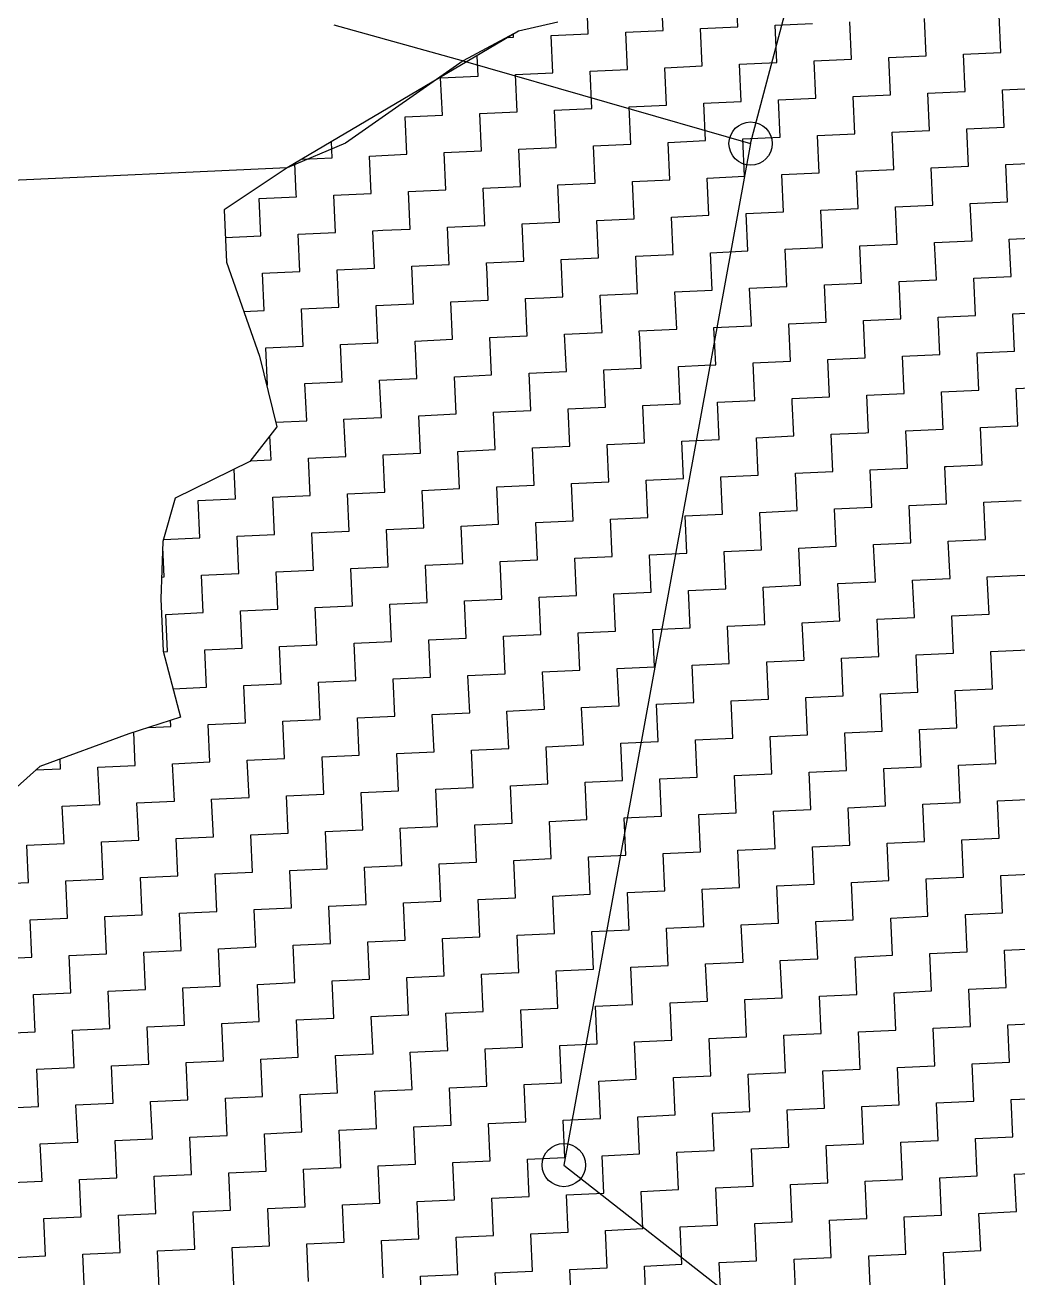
# Model space of a CAD drawing. Header units: metres. Extents: x 280741 to 282709, y 2085398 to 2088597.
# Drawn here: x 281858 to 282024.8, y 2085866.5 to 2086077.1 of the extents above; entities that cross this region are included whole.
import ezdxf

# ---------------------------------------------------------------- set-up
doc = ezdxf.new("R2010")
doc.units = ezdxf.units.M
for name, color, linetype in [('POLY_HATCH', 12, 'Continuous'), ('POLY_PARCEL', 6, 'Continuous'), ('POLY_WATER', 4, 'Continuous')]:
    doc.layers.add(name, color=color, linetype=linetype)

msp = doc.modelspace()

# ---------------------------------------------------------------- linework, layer by layer
for centre in [(281979.91, 2086057.19), (281948.52, 2085885.51)]:
    msp.add_circle(centre, 3.64)
at = {"layer": 'POLY_HATCH', "linetype": 'Continuous'}
for p, q in [((281965.19, 2086076.23), (281964.9, 2086082.51)), ((281977.74, 2086076.8), (281977.45, 2086083.08)), ((281952.63, 2086075.66), (281952.36, 2086081.63)), ((282009.41, 2086071.96), (282009.12, 2086078.24)), ((282021.96, 2086072.53), (282021.67, 2086078.81)), ((281940.08, 2086075.08), (281940.06, 2086075.57)), ((281946.36, 2086075.37), (281952.63, 2086075.66)), ((281958.91, 2086075.94), (281965.19, 2086076.23)), ((281959.2, 2086069.67), (281958.91, 2086075.94)), ((281971.46, 2086076.52), (281977.74, 2086076.8)), ((281971.75, 2086070.24), (281971.46, 2086076.52)), ((281984.01, 2086077.09), (281990.29, 2086077.38)), ((281984.3, 2086070.81), (281984.01, 2086077.09)), ((281996.85, 2086071.39), (281996.57, 2086077.66)), ((281939.17, 2086075.04), (281940.08, 2086075.08)), ((281946.64, 2086069.1), (281946.36, 2086075.37)), ((281934.09, 2086068.52), (281933.93, 2086071.95)), ((281990.58, 2086071.1), (281996.85, 2086071.39)), ((282003.13, 2086071.67), (282009.41, 2086071.96)), ((282003.42, 2086065.4), (282003.13, 2086071.67)), ((282015.68, 2086072.25), (282021.96, 2086072.53)), ((282015.97, 2086065.97), (282015.68, 2086072.25)), ((281952.92, 2086069.38), (281959.2, 2086069.67)), ((281953.21, 2086063.11), (281952.92, 2086069.38)), ((281965.47, 2086069.95), (281971.75, 2086070.24)), ((281965.76, 2086063.68), (281965.47, 2086069.95)), ((281978.02, 2086070.53), (281984.3, 2086070.81)), ((281978.31, 2086064.25), (281978.02, 2086070.53)), ((281990.86, 2086064.83), (281990.58, 2086071.1)), ((281927.81, 2086068.24), (281934.09, 2086068.52)), ((281928.1, 2086061.96), (281927.81, 2086068.24)), ((281940.37, 2086068.81), (281946.64, 2086069.1)), ((281940.65, 2086062.53), (281940.37, 2086068.81)), ((281997.14, 2086065.11), (282003.42, 2086065.4)), ((281997.43, 2086058.84), (281997.14, 2086065.11)), ((282009.69, 2086065.68), (282015.97, 2086065.97)), ((282009.98, 2086059.41), (282009.69, 2086065.68)), ((282022.25, 2086066.26), (282028.52, 2086066.54)), ((282022.53, 2086059.98), (282022.25, 2086066.26)), ((281946.93, 2086062.82), (281953.21, 2086063.11)), ((281959.48, 2086063.39), (281965.76, 2086063.68)), ((281959.77, 2086057.12), (281959.48, 2086063.39)), ((281972.03, 2086063.97), (281978.31, 2086064.25)), ((281972.32, 2086057.69), (281972.03, 2086063.97)), ((281984.59, 2086064.54), (281990.86, 2086064.83)), ((281984.87, 2086058.26), (281984.59, 2086064.54)), ((281921.82, 2086061.67), (281928.1, 2086061.96)), ((281922.11, 2086055.4), (281921.82, 2086061.67)), ((281934.38, 2086062.25), (281940.65, 2086062.53)), ((281934.66, 2086055.97), (281934.38, 2086062.25)), ((281947.22, 2086056.54), (281946.93, 2086062.82)), ((281991.15, 2086058.55), (281997.43, 2086058.84)), ((282003.7, 2086059.12), (282009.98, 2086059.41)), ((282003.99, 2086052.85), (282003.7, 2086059.12)), ((282016.26, 2086059.7), (282022.53, 2086059.98)), ((282016.54, 2086053.42), (282016.26, 2086059.7)), ((281909.56, 2086054.82), (281909.44, 2086057.48)), ((281953.49, 2086056.83), (281959.77, 2086057.12)), ((281953.78, 2086050.55), (281953.49, 2086056.83)), ((281966.04, 2086057.4), (281972.32, 2086057.69)), ((281966.33, 2086051.13), (281966.04, 2086057.4)), ((281978.6, 2086057.98), (281984.87, 2086058.26)), ((281978.88, 2086051.7), (281978.6, 2086057.98)), ((281991.44, 2086052.27), (281991.15, 2086058.55)), ((281904.56, 2086054.59), (281909.56, 2086054.82)), ((281915.83, 2086055.11), (281922.11, 2086055.4)), ((281916.12, 2086048.83), (281915.83, 2086055.11)), ((281928.39, 2086055.68), (281934.66, 2086055.97)), ((281928.67, 2086049.41), (281928.39, 2086055.68)), ((281940.94, 2086056.26), (281947.22, 2086056.54)), ((281941.23, 2086049.98), (281940.94, 2086056.26)), ((281903.55, 2086048.72), (281903.31, 2086053.86)), ((281997.71, 2086052.56), (282003.99, 2086052.85)), ((281998, 2086046.28), (281997.71, 2086052.56)), ((282010.27, 2086053.13), (282016.54, 2086053.42)), ((282010.55, 2086046.86), (282010.27, 2086053.13)), ((282022.82, 2086053.71), (282029.09, 2086053.99)), ((282023.11, 2086047.43), (282022.82, 2086053.71)), ((281947.5, 2086050.27), (281953.78, 2086050.55)), ((281960.06, 2086050.84), (281966.33, 2086051.13)), ((281960.34, 2086044.56), (281960.06, 2086050.84)), ((281972.61, 2086051.41), (281978.88, 2086051.7)), ((281972.89, 2086045.14), (281972.61, 2086051.41)), ((281985.16, 2086051.99), (281991.44, 2086052.27)), ((281985.45, 2086045.71), (281985.16, 2086051.99)), ((281897.29, 2086047.97), (281903.57, 2086048.26)), ((281903.57, 2086048.26), (281903.55, 2086048.72)), ((281909.84, 2086048.55), (281916.12, 2086048.83)), ((281909.96, 2086046.03), (281909.84, 2086048.55)), ((281922.4, 2086049.12), (281928.67, 2086049.41)), ((281922.68, 2086042.84), (281922.4, 2086049.12)), ((281934.95, 2086049.69), (281941.23, 2086049.98)), ((281935.24, 2086043.42), (281934.95, 2086049.69)), ((281947.79, 2086043.99), (281947.5, 2086050.27)), ((281897.58, 2086041.7), (281897.29, 2086047.97)), ((281991.72, 2086046), (281998, 2086046.28)), ((282004.28, 2086046.57), (282010.55, 2086046.86)), ((282004.56, 2086040.29), (282004.28, 2086046.57)), ((282016.83, 2086047.14), (282023.11, 2086047.43)), ((282017.12, 2086040.87), (282016.83, 2086047.14)), ((281910.13, 2086042.27), (281909.96, 2086046.03)), ((281941.51, 2086043.7), (281947.79, 2086043.99)), ((281954.07, 2086044.28), (281960.34, 2086044.56)), ((281954.35, 2086038), (281954.07, 2086044.28)), ((281966.62, 2086044.85), (281972.89, 2086045.14)), ((281966.9, 2086038.57), (281966.62, 2086044.85)), ((281979.17, 2086045.42), (281985.45, 2086045.71)), ((281979.46, 2086039.15), (281979.17, 2086045.42)), ((281992.01, 2086039.72), (281991.72, 2086046)), ((281903.85, 2086041.98), (281910.13, 2086042.27)), ((281904.14, 2086035.71), (281903.85, 2086041.98)), ((281916.41, 2086042.56), (281918.07, 2086042.63)), ((281916.69, 2086036.28), (281916.41, 2086042.56)), ((281918.07, 2086042.63), (281922.68, 2086042.84)), ((281928.96, 2086043.13), (281935.24, 2086043.42)), ((281929.2, 2086037.97), (281928.96, 2086043.13)), ((281941.8, 2086037.43), (281941.51, 2086043.7)), ((281891.62, 2086041.43), (281897.58, 2086041.7)), ((281998.29, 2086040.01), (282004.56, 2086040.29)), ((281998.57, 2086033.73), (281998.29, 2086040.01)), ((282010.84, 2086040.58), (282017.12, 2086040.87)), ((282011.13, 2086034.3), (282010.84, 2086040.58)), ((282023.39, 2086041.15), (282029.67, 2086041.44)), ((282023.68, 2086034.88), (282023.39, 2086041.15)), ((281929.25, 2086036.85), (281929.2, 2086037.97)), ((281948.08, 2086037.71), (281954.35, 2086038)), ((281948.36, 2086031.44), (281948.08, 2086037.71)), ((281960.63, 2086038.29), (281966.9, 2086038.57)), ((281960.91, 2086032.01), (281960.63, 2086038.29)), ((281973.18, 2086038.86), (281979.46, 2086039.15)), ((281973.47, 2086032.58), (281973.18, 2086038.86)), ((281985.73, 2086039.43), (281992.01, 2086039.72)), ((281986.02, 2086033.16), (281985.73, 2086039.43)), ((281897.87, 2086035.42), (281904.14, 2086035.71)), ((281910.42, 2086035.99), (281916.69, 2086036.28)), ((281910.7, 2086029.72), (281910.42, 2086035.99)), ((281922.97, 2086036.57), (281929.25, 2086036.85)), ((281923.26, 2086030.29), (281922.97, 2086036.57)), ((281935.52, 2086037.14), (281941.8, 2086037.43)), ((281935.61, 2086035.28), (281935.52, 2086037.14)), ((281898.15, 2086029.14), (281897.87, 2086035.42)), ((281935.81, 2086030.86), (281935.61, 2086035.28)), ((281992.3, 2086033.44), (281998.57, 2086033.73)), ((282004.85, 2086034.02), (282011.13, 2086034.3)), ((282005.14, 2086027.74), (282004.85, 2086034.02)), ((282017.4, 2086034.59), (282023.68, 2086034.88)), ((282017.69, 2086028.31), (282017.4, 2086034.59)), ((281945.14, 2086031.29), (281948.36, 2086031.44)), ((281954.64, 2086031.72), (281960.91, 2086032.01)), ((281954.84, 2086027.22), (281954.64, 2086031.72)), ((281967.19, 2086032.3), (281973.47, 2086032.58)), ((281967.48, 2086026.02), (281967.19, 2086032.3)), ((281979.74, 2086032.87), (281986.02, 2086033.16)), ((281980.03, 2086026.59), (281979.74, 2086032.87)), ((281992.58, 2086027.17), (281992.3, 2086033.44)), ((281904.43, 2086029.43), (281910.7, 2086029.72)), ((281904.71, 2086023.15), (281904.43, 2086029.43)), ((281916.98, 2086030), (281923.26, 2086030.29)), ((281917.27, 2086023.73), (281916.98, 2086030)), ((281929.53, 2086030.58), (281935.81, 2086030.86)), ((281929.82, 2086024.3), (281929.53, 2086030.58)), ((281942.09, 2086031.15), (281945.14, 2086031.29)), ((281942.37, 2086024.87), (281942.09, 2086031.15)), ((281894.71, 2086028.99), (281898.15, 2086029.14)), ((281954.93, 2086025.45), (281954.84, 2086027.22)), ((281986.31, 2086026.88), (281992.58, 2086027.17)), ((281998.86, 2086027.45), (282005.14, 2086027.74)), ((281999.15, 2086021.18), (281998.86, 2086027.45)), ((282011.41, 2086028.03), (282017.69, 2086028.31)), ((282011.7, 2086021.75), (282011.41, 2086028.03)), ((282023.96, 2086028.6), (282030.24, 2086028.89)), ((282024.25, 2086022.32), (282023.96, 2086028.6)), ((281948.65, 2086025.16), (281954.93, 2086025.45)), ((281948.94, 2086018.88), (281948.65, 2086025.16)), ((281961.2, 2086025.73), (281967.48, 2086026.02)), ((281961.26, 2086024.54), (281961.2, 2086025.73)), ((281973.75, 2086026.31), (281980.03, 2086026.59)), ((281974.04, 2086020.03), (281973.75, 2086026.31)), ((281986.59, 2086020.6), (281986.31, 2086026.88)), ((281898.44, 2086022.87), (281904.71, 2086023.15)), ((281910.99, 2086023.44), (281917.27, 2086023.73)), ((281911.28, 2086017.16), (281910.99, 2086023.44)), ((281923.54, 2086024.01), (281929.82, 2086024.3)), ((281923.83, 2086017.74), (281923.54, 2086024.01)), ((281936.1, 2086024.59), (281942.37, 2086024.87)), ((281936.38, 2086018.31), (281936.1, 2086024.59)), ((281961.49, 2086019.46), (281961.26, 2086024.54)), ((281898.72, 2086016.59), (281898.44, 2086022.87)), ((281992.87, 2086020.89), (281999.15, 2086021.18)), ((281993.16, 2086014.61), (281992.87, 2086020.89)), ((282005.42, 2086021.46), (282011.7, 2086021.75)), ((282005.71, 2086015.19), (282005.42, 2086021.46)), ((282017.98, 2086022.04), (282024.25, 2086022.32)), ((282018.26, 2086015.76), (282017.98, 2086022.04)), ((281942.66, 2086018.6), (281948.94, 2086018.88)), ((281955.21, 2086019.17), (281961.49, 2086019.46)), ((281955.5, 2086012.89), (281955.21, 2086019.17)), ((281967.76, 2086019.74), (281972.21, 2086019.95)), ((281968.05, 2086013.47), (281967.76, 2086019.74)), ((281972.21, 2086019.95), (281974.04, 2086020.03)), ((281980.32, 2086020.32), (281986.59, 2086020.6)), ((281980.49, 2086016.48), (281980.32, 2086020.32)), ((281905, 2086016.88), (281911.28, 2086017.16)), ((281905.29, 2086010.6), (281905, 2086016.88)), ((281917.55, 2086017.45), (281923.83, 2086017.74)), ((281917.84, 2086011.18), (281917.55, 2086017.45)), ((281930.11, 2086018.02), (281936.38, 2086018.31)), ((281930.39, 2086011.75), (281930.11, 2086018.02)), ((281942.95, 2086012.32), (281942.66, 2086018.6)), ((281898.56, 2086016.58), (281898.72, 2086016.59)), ((281980.6, 2086014.04), (281980.49, 2086016.48)), ((281986.88, 2086014.33), (281993.16, 2086014.61)), ((281999.43, 2086014.9), (282005.71, 2086015.19)), ((281999.72, 2086008.62), (281999.43, 2086014.9)), ((282011.99, 2086015.47), (282018.26, 2086015.76)), ((282012.27, 2086009.2), (282011.99, 2086015.47)), ((282024.54, 2086016.05), (282030.81, 2086016.33)), ((282024.82, 2086009.77), (282024.54, 2086016.05)), ((281949.22, 2086012.61), (281955.5, 2086012.89)), ((281949.51, 2086006.33), (281949.22, 2086012.61)), ((281961.77, 2086013.18), (281968.05, 2086013.47)), ((281962.06, 2086006.91), (281961.77, 2086013.18)), ((281974.33, 2086013.75), (281980.6, 2086014.04)), ((281974.61, 2086007.48), (281974.33, 2086013.75)), ((281986.9, 2086013.79), (281986.88, 2086014.33)), ((281987.17, 2086008.05), (281986.9, 2086013.79)), ((281900.1, 2086010.37), (281905.29, 2086010.6)), ((281911.56, 2086010.89), (281917.84, 2086011.18)), ((281911.85, 2086004.61), (281911.56, 2086010.89)), ((281924.12, 2086011.46), (281930.39, 2086011.75)), ((281924.4, 2086005.19), (281924.12, 2086011.46)), ((281936.67, 2086012.04), (281942.95, 2086012.32)), ((281936.96, 2086005.76), (281936.67, 2086012.04)), ((281993.44, 2086008.34), (281999.28, 2086008.6)), ((281993.73, 2086002.06), (281993.44, 2086008.34)), ((281999.28, 2086008.6), (281999.72, 2086008.62)), ((282006, 2086008.91), (282012.27, 2086009.2)), ((282006.14, 2086005.73), (282006, 2086008.91)), ((282018.55, 2086009.48), (282024.82, 2086009.77)), ((282018.83, 2086003.21), (282018.55, 2086009.48)), ((281899.3, 2086004.04), (281899.11, 2086008.1)), ((281943.23, 2086006.05), (281949.51, 2086006.33)), ((281955.78, 2086006.62), (281962.06, 2086006.91)), ((281956.07, 2086000.34), (281955.78, 2086006.62)), ((281968.34, 2086007.19), (281974.61, 2086007.48)), ((281968.62, 2086000.92), (281968.34, 2086007.19)), ((281980.89, 2086007.76), (281987.17, 2086008.05)), ((281981.18, 2086001.49), (281980.89, 2086007.76)), ((281895.82, 2086003.88), (281899.3, 2086004.04)), ((281905.57, 2086004.33), (281911.85, 2086004.61)), ((281905.86, 2085998.05), (281905.57, 2086004.33)), ((281918.13, 2086004.9), (281924.4, 2086005.19)), ((281918.41, 2085998.62), (281918.13, 2086004.9)), ((281930.68, 2086005.47), (281936.96, 2086005.76)), ((281930.97, 2085999.2), (281930.68, 2086005.47)), ((281943.52, 2085999.77), (281943.23, 2086006.05)), ((282006.28, 2086002.63), (282006.14, 2086005.73)), ((281893.31, 2085997.48), (281893.08, 2086002.48)), ((281987.45, 2086001.78), (281993.73, 2086002.06)), ((282000.01, 2086002.35), (282006.28, 2086002.63)), ((282000.29, 2085996.07), (282000.01, 2086002.35)), ((282012.56, 2086002.92), (282012.82, 2086002.93)), ((282012.85, 2085996.65), (282012.56, 2086002.92)), ((282012.82, 2086002.93), (282018.83, 2086003.21)), ((281937.24, 2085999.48), (281943.52, 2085999.77)), ((281949.8, 2086000.06), (281956.07, 2086000.34)), ((281950.08, 2085993.78), (281949.8, 2086000.06)), ((281962.35, 2086000.63), (281968.62, 2086000.92)), ((281962.63, 2085994.35), (281962.35, 2086000.63)), ((281974.9, 2086001.2), (281981.18, 2086001.49)), ((281975.19, 2085994.93), (281974.9, 2086001.2)), ((281987.74, 2085995.5), (281987.45, 2086001.78)), ((281899.58, 2085997.76), (281905.86, 2085998.05)), ((281899.87, 2085991.49), (281899.58, 2085997.76)), ((281912.14, 2085998.34), (281918.41, 2085998.62)), ((281912.42, 2085992.06), (281912.14, 2085998.34)), ((281924.69, 2085998.91), (281930.97, 2085999.2)), ((281924.98, 2085992.63), (281924.69, 2085998.91)), ((281937.53, 2085993.21), (281937.24, 2085999.48)), ((281887.03, 2085997.19), (281893.31, 2085997.48)), ((281887.32, 2085990.91), (281887.03, 2085997.19)), ((281994.02, 2085995.79), (282000.29, 2085996.07)), ((281994.3, 2085989.51), (281994.02, 2085995.79)), ((282006.57, 2085996.36), (282012.85, 2085996.65)), ((282006.86, 2085990.08), (282006.57, 2085996.36)), ((282019.12, 2085996.93), (282025.4, 2085997.22)), ((282019.41, 2085990.66), (282019.12, 2085996.93)), ((281943.81, 2085993.49), (281950.08, 2085993.78)), ((281944.09, 2085987.22), (281943.81, 2085993.49)), ((281956.36, 2085994.07), (281962.63, 2085994.35)), ((281956.64, 2085987.79), (281956.36, 2085994.07)), ((281968.91, 2085994.64), (281975.19, 2085994.93)), ((281969.2, 2085988.36), (281968.91, 2085994.64)), ((281981.46, 2085995.21), (281987.74, 2085995.5)), ((281981.75, 2085988.94), (281981.46, 2085995.21)), ((281893.59, 2085991.2), (281899.87, 2085991.49)), ((281906.15, 2085991.77), (281912.42, 2085992.06)), ((281906.43, 2085985.5), (281906.15, 2085991.77)), ((281918.7, 2085992.35), (281924.98, 2085992.63)), ((281918.99, 2085986.07), (281918.7, 2085992.35)), ((281931.25, 2085992.92), (281937.53, 2085993.21)), ((281931.54, 2085986.64), (281931.25, 2085992.92)), ((281881.33, 2085984.35), (281881.1, 2085989.35)), ((281881.23, 2085990.64), (281887.32, 2085990.91)), ((281893.88, 2085984.92), (281893.59, 2085991.2)), ((281988.03, 2085989.22), (281994.3, 2085989.51)), ((282000.58, 2085989.8), (282006.86, 2085990.08)), ((282000.87, 2085983.52), (282000.58, 2085989.8)), ((282013.13, 2085990.37), (282019.41, 2085990.66)), ((282013.42, 2085984.09), (282013.13, 2085990.37)), ((281937.82, 2085986.93), (281944.09, 2085987.22)), ((281950.37, 2085987.5), (281956.64, 2085987.79)), ((281950.66, 2085981.23), (281950.37, 2085987.5)), ((281962.92, 2085988.08), (281969.2, 2085988.36)), ((281963.21, 2085981.8), (281962.92, 2085988.08)), ((281975.47, 2085988.65), (281981.75, 2085988.94)), ((281975.76, 2085982.37), (281975.47, 2085988.65)), ((281988.31, 2085982.95), (281988.03, 2085989.22)), ((281900.16, 2085985.21), (281906.43, 2085985.5)), ((281900.44, 2085978.93), (281900.16, 2085985.21)), ((281912.71, 2085985.78), (281918.99, 2085986.07)), ((281913, 2085979.51), (281912.71, 2085985.78)), ((281925.26, 2085986.36), (281931.54, 2085986.64)), ((281925.55, 2085980.08), (281925.26, 2085986.36)), ((281938.1, 2085980.65), (281937.82, 2085986.93)), ((281880.91, 2085984.33), (281881.33, 2085984.35)), ((281887.61, 2085984.64), (281893.88, 2085984.92)), ((281887.89, 2085978.36), (281887.61, 2085984.64)), ((281982.04, 2085982.66), (281988.31, 2085982.95)), ((281994.59, 2085983.23), (282000.87, 2085983.52)), ((281994.88, 2085976.96), (281994.59, 2085983.23)), ((282007.14, 2085983.81), (282013.42, 2085984.09)), ((282007.43, 2085977.53), (282007.14, 2085983.81)), ((282019.69, 2085984.38), (282025.97, 2085984.67)), ((282019.98, 2085978.1), (282019.69, 2085984.38)), ((281944.38, 2085980.94), (281950.66, 2085981.23)), ((281944.67, 2085974.66), (281944.38, 2085980.94)), ((281956.93, 2085981.51), (281963.21, 2085981.8)), ((281957.22, 2085975.24), (281956.93, 2085981.51)), ((281969.48, 2085982.09), (281975.76, 2085982.37)), ((281969.77, 2085975.81), (281969.48, 2085982.09)), ((281982.32, 2085976.38), (281982.04, 2085982.66)), ((281894.17, 2085978.65), (281900.44, 2085978.93)), ((281906.72, 2085979.22), (281913, 2085979.51)), ((281907.01, 2085972.94), (281906.72, 2085979.22)), ((281919.27, 2085979.79), (281925.55, 2085980.08)), ((281919.56, 2085973.52), (281919.27, 2085979.79)), ((281931.83, 2085980.37), (281938.1, 2085980.65)), ((281932.11, 2085974.09), (281931.83, 2085980.37)), ((281881.62, 2085978.07), (281887.89, 2085978.36)), ((281881.9, 2085971.8), (281881.62, 2085978.07)), ((281894.45, 2085972.37), (281894.17, 2085978.65)), ((281988.6, 2085976.67), (281994.88, 2085976.96)), ((281988.89, 2085970.39), (281988.6, 2085976.67)), ((282001.15, 2085977.24), (282007.43, 2085977.53)), ((282001.44, 2085970.97), (282001.15, 2085977.24)), ((282013.7, 2085977.82), (282019.98, 2085978.1)), ((282013.99, 2085971.54), (282013.7, 2085977.82)), ((281938.39, 2085974.38), (281944.67, 2085974.66)), ((281950.94, 2085974.95), (281957.22, 2085975.24)), ((281951.23, 2085968.67), (281950.94, 2085974.95)), ((281963.49, 2085975.52), (281969.77, 2085975.81)), ((281963.78, 2085969.25), (281963.49, 2085975.52)), ((281976.05, 2085976.1), (281982.32, 2085976.38)), ((281976.33, 2085969.82), (281976.05, 2085976.1)), ((281900.73, 2085972.66), (281907.01, 2085972.94)), ((281901.02, 2085966.38), (281900.73, 2085972.66)), ((281913.28, 2085973.23), (281919.56, 2085973.52)), ((281913.57, 2085966.95), (281913.28, 2085973.23)), ((281925.84, 2085973.8), (281932.11, 2085974.09)), ((281926.12, 2085967.53), (281925.84, 2085973.8)), ((281938.68, 2085968.1), (281938.39, 2085974.38)), ((281881.21, 2085971.77), (281881.9, 2085971.8)), ((281888.18, 2085972.08), (281894.45, 2085972.37)), ((281888.46, 2085965.81), (281888.18, 2085972.08)), ((281982.61, 2085970.11), (281988.89, 2085970.39)), ((281995.16, 2085970.68), (282001.44, 2085970.97)), ((281995.45, 2085964.4), (281995.16, 2085970.68)), ((282007.72, 2085971.25), (282013.99, 2085971.54)), ((282008, 2085964.98), (282007.72, 2085971.25)), ((282020.27, 2085971.83), (282026.54, 2085972.11)), ((282020.55, 2085965.55), (282020.27, 2085971.83)), ((281944.95, 2085968.39), (281951.23, 2085968.67)), ((281945.24, 2085962.11), (281944.95, 2085968.39)), ((281957.5, 2085968.96), (281963.78, 2085969.25)), ((281957.79, 2085962.68), (281957.5, 2085968.96)), ((281970.06, 2085969.53), (281976.33, 2085969.82)), ((281970.34, 2085963.26), (281970.06, 2085969.53)), ((281982.9, 2085963.83), (281982.61, 2085970.11)), ((281894.74, 2085966.09), (281901.02, 2085966.38)), ((281895.03, 2085959.82), (281894.74, 2085966.09)), ((281907.29, 2085966.67), (281913.57, 2085966.95)), ((281907.58, 2085960.39), (281907.29, 2085966.67)), ((281919.85, 2085967.24), (281926.12, 2085967.53)), ((281920.13, 2085960.96), (281919.85, 2085967.24)), ((281932.4, 2085967.81), (281938.68, 2085968.1)), ((281932.69, 2085961.54), (281932.4, 2085967.81)), ((281882.84, 2085965.55), (281888.46, 2085965.81)), ((281989.17, 2085964.12), (281995.45, 2085964.4)), ((281989.46, 2085957.84), (281989.17, 2085964.12)), ((282001.73, 2085964.69), (282008, 2085964.98)), ((282002.01, 2085958.41), (282001.73, 2085964.69)), ((282014.28, 2085965.26), (282020.55, 2085965.55)), ((282014.56, 2085958.99), (282014.28, 2085965.26)), ((281938.96, 2085961.82), (281945.24, 2085962.11)), ((281951.51, 2085962.4), (281957.79, 2085962.68)), ((281951.8, 2085956.12), (281951.51, 2085962.4)), ((281964.07, 2085962.97), (281970.34, 2085963.26)), ((281964.35, 2085956.69), (281964.07, 2085962.97)), ((281976.62, 2085963.54), (281982.9, 2085963.83)), ((281976.91, 2085957.27), (281976.62, 2085963.54)), ((281882.48, 2085959.24), (281882.43, 2085960.28)), ((281888.75, 2085959.53), (281895.03, 2085959.82)), ((281901.3, 2085960.1), (281907.58, 2085960.39)), ((281901.59, 2085953.83), (281901.3, 2085960.1)), ((281913.86, 2085960.68), (281920.13, 2085960.96)), ((281914.14, 2085954.4), (281913.86, 2085960.68)), ((281926.41, 2085961.25), (281932.69, 2085961.54)), ((281926.7, 2085954.97), (281926.41, 2085961.25)), ((281939.25, 2085955.55), (281938.96, 2085961.82)), ((281876.49, 2085952.68), (281876.23, 2085958.28)), ((281878.68, 2085959.07), (281882.48, 2085959.24)), ((281889.04, 2085953.26), (281888.75, 2085959.53)), ((281983.18, 2085957.55), (281989.46, 2085957.84)), ((281995.74, 2085958.13), (282002.01, 2085958.41)), ((281996.02, 2085951.85), (281995.74, 2085958.13)), ((282008.29, 2085958.7), (282014.56, 2085958.99)), ((282008.58, 2085952.42), (282008.29, 2085958.7)), ((282020.84, 2085959.27), (282027.12, 2085959.56)), ((282021.13, 2085953), (282020.84, 2085959.27)), ((281932.97, 2085955.26), (281939.25, 2085955.55)), ((281945.53, 2085955.83), (281951.8, 2085956.12)), ((281945.81, 2085949.56), (281945.53, 2085955.83)), ((281958.08, 2085956.41), (281964.35, 2085956.69)), ((281958.36, 2085950.13), (281958.08, 2085956.41)), ((281970.63, 2085956.98), (281976.91, 2085957.27)), ((281970.92, 2085950.7), (281970.63, 2085956.98)), ((281983.47, 2085951.28), (281983.18, 2085957.55)), ((281863.93, 2085952.11), (281863.86, 2085953.78)), ((281895.31, 2085953.54), (281901.59, 2085953.83)), ((281895.6, 2085947.27), (281895.31, 2085953.54)), ((281907.87, 2085954.12), (281914.14, 2085954.4)), ((281908.15, 2085947.84), (281907.87, 2085954.12)), ((281920.42, 2085954.69), (281926.7, 2085954.97)), ((281920.71, 2085948.41), (281920.42, 2085954.69)), ((281933.26, 2085948.99), (281932.97, 2085955.26)), ((281859.74, 2085951.92), (281863.93, 2085952.11)), ((281870.21, 2085952.4), (281876.49, 2085952.68)), ((281870.5, 2085946.12), (281870.21, 2085952.4)), ((281882.76, 2085952.97), (281889.04, 2085953.26)), ((281883.05, 2085946.69), (281882.76, 2085952.97)), ((281989.75, 2085951.56), (281996.02, 2085951.85)), ((281990.03, 2085945.29), (281989.75, 2085951.56)), ((282002.3, 2085952.14), (282008.58, 2085952.42)), ((282002.59, 2085945.86), (282002.3, 2085952.14)), ((282014.85, 2085952.71), (282021.13, 2085953)), ((282015.14, 2085946.43), (282014.85, 2085952.71)), ((281939.54, 2085949.27), (281945.81, 2085949.56)), ((281939.82, 2085943), (281939.54, 2085949.27)), ((281952.09, 2085949.84), (281958.36, 2085950.13)), ((281952.37, 2085943.57), (281952.09, 2085949.84)), ((281964.64, 2085950.42), (281970.92, 2085950.7)), ((281964.93, 2085944.14), (281964.64, 2085950.42)), ((281977.19, 2085950.99), (281983.47, 2085951.28)), ((281977.48, 2085944.71), (281977.19, 2085950.99)), ((281889.32, 2085946.98), (281895.6, 2085947.27)), ((281901.88, 2085947.55), (281908.15, 2085947.84)), ((281902.16, 2085941.28), (281901.88, 2085947.55)), ((281914.43, 2085948.13), (281920.71, 2085948.41)), ((281914.72, 2085941.85), (281914.43, 2085948.13)), ((281926.98, 2085948.7), (281933.26, 2085948.99)), ((281927.27, 2085942.42), (281926.98, 2085948.7)), ((281864.22, 2085945.83), (281870.5, 2085946.12)), ((281864.51, 2085939.56), (281864.22, 2085945.83)), ((281876.77, 2085946.41), (281883.05, 2085946.69)), ((281877.06, 2085940.13), (281876.77, 2085946.41)), ((281889.61, 2085940.7), (281889.32, 2085946.98)), ((281983.76, 2085945), (281990.03, 2085945.29)), ((281984.04, 2085938.73), (281983.76, 2085945)), ((281996.31, 2085945.57), (282002.59, 2085945.86)), ((281996.6, 2085939.3), (281996.31, 2085945.57)), ((282008.86, 2085946.15), (282015.14, 2085946.43)), ((282009.15, 2085939.87), (282008.86, 2085946.15)), ((282021.41, 2085946.72), (282027.69, 2085947.01)), ((282021.7, 2085940.44), (282021.41, 2085946.72)), ((281933.55, 2085942.71), (281939.82, 2085943)), ((281946.1, 2085943.28), (281952.37, 2085943.57)), ((281946.38, 2085937.01), (281946.1, 2085943.28)), ((281958.65, 2085943.86), (281964.93, 2085944.14)), ((281958.94, 2085937.58), (281958.65, 2085943.86)), ((281971.2, 2085944.43), (281977.48, 2085944.71)), ((281971.49, 2085938.15), (281971.2, 2085944.43)), ((281895.89, 2085940.99), (281902.16, 2085941.28)), ((281896.17, 2085934.71), (281895.89, 2085940.99)), ((281908.44, 2085941.56), (281914.72, 2085941.85)), ((281908.73, 2085935.29), (281908.44, 2085941.56)), ((281920.99, 2085942.14), (281927.27, 2085942.42)), ((281921.28, 2085935.86), (281920.99, 2085942.14)), ((281933.83, 2085936.43), (281933.55, 2085942.71)), ((281858.23, 2085939.27), (281864.51, 2085939.56)), ((281858.52, 2085932.99), (281858.23, 2085939.27)), ((281870.78, 2085939.84), (281877.06, 2085940.13)), ((281871.07, 2085933.57), (281870.78, 2085939.84)), ((281883.34, 2085940.42), (281889.61, 2085940.7)), ((281883.62, 2085934.14), (281883.34, 2085940.42)), ((281977.77, 2085938.44), (281984.04, 2085938.73)), ((281990.32, 2085939.01), (281996.6, 2085939.3)), ((281990.61, 2085932.74), (281990.32, 2085939.01)), ((282002.87, 2085939.59), (282009.15, 2085939.87)), ((282003.16, 2085933.31), (282002.87, 2085939.59)), ((282015.42, 2085940.16), (282021.7, 2085940.44)), ((282015.71, 2085933.88), (282015.42, 2085940.16)), ((281940.11, 2085936.72), (281946.38, 2085937.01)), ((281940.4, 2085930.44), (281940.11, 2085936.72)), ((281952.66, 2085937.29), (281958.94, 2085937.58)), ((281952.95, 2085931.02), (281952.66, 2085937.29)), ((281965.21, 2085937.87), (281971.49, 2085938.15)), ((281965.5, 2085931.59), (281965.21, 2085937.87)), ((281978.05, 2085932.16), (281977.77, 2085938.44)), ((281889.9, 2085934.43), (281896.17, 2085934.71)), ((281902.45, 2085935), (281908.73, 2085935.29)), ((281902.74, 2085928.72), (281902.45, 2085935)), ((281915, 2085935.57), (281921.28, 2085935.86)), ((281915.29, 2085929.3), (281915, 2085935.57)), ((281927.56, 2085936.15), (281933.83, 2085936.43)), ((281927.84, 2085929.87), (281927.56, 2085936.15)), ((281852.24, 2085932.71), (281858.52, 2085932.99)), ((281864.79, 2085933.28), (281871.07, 2085933.57)), ((281865.08, 2085927), (281864.79, 2085933.28)), ((281877.35, 2085933.85), (281883.62, 2085934.14)), ((281877.63, 2085927.58), (281877.35, 2085933.85)), ((281890.18, 2085928.15), (281889.9, 2085934.43)), ((281984.33, 2085932.45), (281990.61, 2085932.74)), ((281984.62, 2085926.17), (281984.33, 2085932.45)), ((281996.88, 2085933.02), (282003.16, 2085933.31)), ((281997.17, 2085926.75), (281996.88, 2085933.02)), ((282009.43, 2085933.6), (282015.71, 2085933.88)), ((282009.72, 2085927.32), (282009.43, 2085933.6)), ((282021.99, 2085934.17), (282028.26, 2085934.46)), ((282022.27, 2085927.89), (282021.99, 2085934.17)), ((281934.12, 2085930.16), (281940.4, 2085930.44)), ((281946.67, 2085930.73), (281952.95, 2085931.02)), ((281946.96, 2085924.45), (281946.67, 2085930.73)), ((281959.22, 2085931.3), (281965.5, 2085931.59)), ((281959.51, 2085925.03), (281959.22, 2085931.3)), ((281971.78, 2085931.88), (281978.05, 2085932.16)), ((281972.06, 2085925.6), (281971.78, 2085931.88)), ((281896.46, 2085928.44), (281902.74, 2085928.72)), ((281896.75, 2085922.16), (281896.46, 2085928.44)), ((281909.01, 2085929.01), (281915.29, 2085929.3)), ((281909.3, 2085922.73), (281909.01, 2085929.01)), ((281921.57, 2085929.58), (281927.84, 2085929.87)), ((281921.85, 2085923.31), (281921.57, 2085929.58)), ((281934.41, 2085923.88), (281934.12, 2085930.16)), ((281858.8, 2085926.72), (281865.08, 2085927)), ((281859.09, 2085920.44), (281858.8, 2085926.72)), ((281871.36, 2085927.29), (281877.63, 2085927.58)), ((281871.64, 2085921.01), (281871.36, 2085927.29)), ((281883.91, 2085927.86), (281890.18, 2085928.15)), ((281884.19, 2085921.59), (281883.91, 2085927.86)), ((281978.34, 2085925.89), (281984.62, 2085926.17)), ((281990.89, 2085926.46), (281997.17, 2085926.75)), ((281991.18, 2085920.18), (281990.89, 2085926.46)), ((282003.45, 2085927.03), (282009.72, 2085927.32)), ((282003.73, 2085920.76), (282003.45, 2085927.03)), ((282016, 2085927.61), (282022.27, 2085927.89)), ((282016.28, 2085921.33), (282016, 2085927.61)), ((281940.68, 2085924.17), (281946.96, 2085924.45)), ((281940.97, 2085917.89), (281940.68, 2085924.17)), ((281953.23, 2085924.74), (281959.51, 2085925.03)), ((281953.52, 2085918.46), (281953.23, 2085924.74)), ((281965.79, 2085925.31), (281972.06, 2085925.6)), ((281966.07, 2085919.04), (281965.79, 2085925.31)), ((281978.63, 2085919.61), (281978.34, 2085925.89)), ((281890.47, 2085921.87), (281896.75, 2085922.16)), ((281890.76, 2085915.6), (281890.47, 2085921.87)), ((281903.02, 2085922.45), (281909.3, 2085922.73)), ((281903.31, 2085916.17), (281903.02, 2085922.45)), ((281915.58, 2085923.02), (281921.85, 2085923.31)), ((281915.86, 2085916.74), (281915.58, 2085923.02)), ((281928.13, 2085923.59), (281934.41, 2085923.88)), ((281928.42, 2085917.32), (281928.13, 2085923.59)), ((282022.56, 2085921.62), (282028.84, 2085921.9)), ((281852.81, 2085920.15), (281859.09, 2085920.44)), ((281865.37, 2085920.73), (281871.64, 2085921.01)), ((281865.65, 2085914.45), (281865.37, 2085920.73)), ((281877.92, 2085921.3), (281884.19, 2085921.59)), ((281878.21, 2085915.02), (281877.92, 2085921.3)), ((281984.9, 2085919.9), (281991.18, 2085920.18)), ((281985.19, 2085913.62), (281984.9, 2085919.9)), ((281997.46, 2085920.47), (282003.73, 2085920.76)), ((281997.74, 2085914.19), (281997.46, 2085920.47)), ((282010.01, 2085921.04), (282016.28, 2085921.33)), ((282010.29, 2085914.77), (282010.01, 2085921.04)), ((282022.85, 2085915.34), (282022.56, 2085921.62)), ((281934.69, 2085917.6), (281940.97, 2085917.89)), ((281947.24, 2085918.18), (281953.52, 2085918.46)), ((281947.53, 2085911.9), (281947.24, 2085918.18)), ((281959.8, 2085918.75), (281966.07, 2085919.04)), ((281960.08, 2085912.47), (281959.8, 2085918.75)), ((281972.35, 2085919.32), (281978.63, 2085919.61)), ((281972.64, 2085913.05), (281972.35, 2085919.32)), ((281884.48, 2085915.31), (281890.76, 2085915.6)), ((281897.03, 2085915.88), (281903.31, 2085916.17)), ((281897.32, 2085909.61), (281897.03, 2085915.88)), ((281909.59, 2085916.46), (281915.86, 2085916.74)), ((281909.87, 2085910.18), (281909.59, 2085916.46)), ((281922.14, 2085917.03), (281928.42, 2085917.32)), ((281922.43, 2085910.75), (281922.14, 2085917.03)), ((281934.98, 2085911.33), (281934.69, 2085917.6)), ((281859.38, 2085914.16), (281865.65, 2085914.45)), ((281859.66, 2085907.89), (281859.38, 2085914.16)), ((281871.93, 2085914.74), (281878.21, 2085915.02)), ((281872.22, 2085908.46), (281871.93, 2085914.74)), ((281884.77, 2085909.03), (281884.48, 2085915.31)), ((281978.91, 2085913.33), (281985.19, 2085913.62)), ((281991.47, 2085913.91), (281997.74, 2085914.19)), ((281991.75, 2085907.63), (281991.47, 2085913.91)), ((282004.02, 2085914.48), (282010.29, 2085914.77)), ((282004.3, 2085908.2), (282004.02, 2085914.48)), ((282016.57, 2085915.05), (282022.85, 2085915.34)), ((282016.86, 2085908.78), (282016.57, 2085915.05)), ((281928.7, 2085911.04), (281934.98, 2085911.33)), ((281941.26, 2085911.61), (281947.53, 2085911.9)), ((281941.54, 2085905.34), (281941.26, 2085911.61)), ((281953.81, 2085912.19), (281960.08, 2085912.47)), ((281954.09, 2085905.91), (281953.81, 2085912.19)), ((281966.36, 2085912.76), (281972.64, 2085913.05)), ((281966.65, 2085906.48), (281966.36, 2085912.76)), ((281979.2, 2085907.06), (281978.91, 2085913.33)), ((281891.04, 2085909.32), (281897.32, 2085909.61)), ((281891.33, 2085903.04), (281891.04, 2085909.32)), ((281903.6, 2085909.89), (281909.87, 2085910.18)), ((281903.88, 2085903.62), (281903.6, 2085909.89)), ((281916.15, 2085910.47), (281922.43, 2085910.75)), ((281916.44, 2085904.19), (281916.15, 2085910.47)), ((281928.99, 2085904.76), (281928.7, 2085911.04)), ((282023.13, 2085909.06), (282029.41, 2085909.35)), ((281853.39, 2085907.6), (281859.66, 2085907.89)), ((281865.94, 2085908.17), (281872.22, 2085908.46)), ((281866.23, 2085901.9), (281865.94, 2085908.17)), ((281878.49, 2085908.75), (281884.77, 2085909.03)), ((281878.78, 2085902.47), (281878.49, 2085908.75)), ((281985.48, 2085907.34), (281991.75, 2085907.63)), ((281985.76, 2085901.07), (281985.48, 2085907.34)), ((281998.03, 2085907.92), (282004.3, 2085908.2)), ((281998.32, 2085901.64), (281998.03, 2085907.92)), ((282010.58, 2085908.49), (282016.86, 2085908.78)), ((282010.87, 2085902.21), (282010.58, 2085908.49)), ((282023.42, 2085902.79), (282023.13, 2085909.06)), ((281935.27, 2085905.05), (281941.54, 2085905.34)), ((281935.55, 2085898.77), (281935.27, 2085905.05)), ((281947.82, 2085905.62), (281954.09, 2085905.91)), ((281948.1, 2085899.35), (281947.82, 2085905.62)), ((281960.37, 2085906.2), (281966.65, 2085906.48)), ((281960.66, 2085899.92), (281960.37, 2085906.2)), ((281972.92, 2085906.77), (281979.2, 2085907.06)), ((281973.21, 2085900.49), (281972.92, 2085906.77)), ((281885.05, 2085902.76), (281891.33, 2085903.04)), ((281897.61, 2085903.33), (281903.88, 2085903.62)), ((281897.89, 2085897.05), (281897.61, 2085903.33)), ((281910.16, 2085903.9), (281916.44, 2085904.19)), ((281910.45, 2085897.63), (281910.16, 2085903.9)), ((281922.71, 2085904.48), (281928.99, 2085904.76)), ((281923, 2085898.2), (281922.71, 2085904.48)), ((281859.95, 2085901.61), (281866.23, 2085901.9)), ((281860.24, 2085895.34), (281859.95, 2085901.61)), ((281872.5, 2085902.18), (281878.78, 2085902.47)), ((281872.79, 2085895.91), (281872.5, 2085902.18)), ((281885.34, 2085896.48), (281885.05, 2085902.76)), ((281979.49, 2085900.78), (281985.76, 2085901.07)), ((281979.77, 2085894.5), (281979.49, 2085900.78)), ((281992.04, 2085901.35), (281998.32, 2085901.64)), ((281992.33, 2085895.08), (281992.04, 2085901.35)), ((282004.59, 2085901.93), (282010.87, 2085902.21)), ((282004.88, 2085895.65), (282004.59, 2085901.93)), ((282017.14, 2085902.5), (282023.42, 2085902.79)), ((282017.43, 2085896.22), (282017.14, 2085902.5)), ((281929.28, 2085898.49), (281935.55, 2085898.77)), ((281941.83, 2085899.06), (281948.1, 2085899.35)), ((281942.11, 2085892.78), (281941.83, 2085899.06)), ((281954.38, 2085899.63), (281960.66, 2085899.92)), ((281954.67, 2085893.36), (281954.38, 2085899.63)), ((281966.93, 2085900.21), (281973.21, 2085900.49)), ((281967.22, 2085893.93), (281966.93, 2085900.21)), ((281891.62, 2085896.77), (281897.89, 2085897.05)), ((281891.9, 2085890.49), (281891.62, 2085896.77)), ((281904.17, 2085897.34), (281910.45, 2085897.63)), ((281904.46, 2085891.07), (281904.17, 2085897.34)), ((281916.72, 2085897.91), (281923, 2085898.2)), ((281917.01, 2085891.64), (281916.72, 2085897.91)), ((281929.56, 2085892.21), (281929.28, 2085898.49)), ((282023.71, 2085896.51), (282029.98, 2085896.8)), ((281853.96, 2085895.05), (281860.24, 2085895.34)), ((281866.51, 2085895.62), (281872.79, 2085895.91)), ((281866.8, 2085889.35), (281866.51, 2085895.62)), ((281879.06, 2085896.2), (281885.34, 2085896.48)), ((281879.35, 2085889.92), (281879.06, 2085896.2)), ((281973.5, 2085894.22), (281979.77, 2085894.5)), ((281986.05, 2085894.79), (281992.33, 2085895.08)), ((281986.34, 2085888.51), (281986.05, 2085894.79)), ((281998.6, 2085895.36), (282004.88, 2085895.65)), ((281998.89, 2085889.09), (281998.6, 2085895.36)), ((282011.15, 2085895.94), (282017.43, 2085896.22)), ((282011.44, 2085889.66), (282011.15, 2085895.94)), ((282023.99, 2085890.23), (282023.71, 2085896.51)), ((281935.84, 2085892.5), (281942.11, 2085892.78)), ((281936.13, 2085886.22), (281935.84, 2085892.5)), ((281948.39, 2085893.07), (281954.67, 2085893.36)), ((281948.68, 2085886.79), (281948.39, 2085893.07)), ((281960.94, 2085893.64), (281967.22, 2085893.93)), ((281961.23, 2085887.37), (281960.94, 2085893.64)), ((281973.78, 2085887.94), (281973.5, 2085894.22)), ((281885.63, 2085890.21), (281891.9, 2085890.49)), ((281898.18, 2085890.78), (281904.46, 2085891.07)), ((281898.47, 2085884.5), (281898.18, 2085890.78)), ((281910.73, 2085891.35), (281917.01, 2085891.64)), ((281911.02, 2085885.08), (281910.73, 2085891.35)), ((281923.29, 2085891.92), (281929.56, 2085892.21)), ((281923.57, 2085885.65), (281923.29, 2085891.92)), ((281860.52, 2085889.06), (281866.8, 2085889.35)), ((281860.81, 2085882.78), (281860.52, 2085889.06)), ((281873.08, 2085889.63), (281879.35, 2085889.92)), ((281873.36, 2085883.36), (281873.08, 2085889.63)), ((281885.91, 2085883.93), (281885.63, 2085890.21)), ((281980.06, 2085888.23), (281986.34, 2085888.51)), ((281980.35, 2085881.95), (281980.06, 2085888.23)), ((281992.61, 2085888.8), (281998.89, 2085889.09)), ((281992.9, 2085882.52), (281992.61, 2085888.8)), ((282005.16, 2085889.37), (282011.44, 2085889.66)), ((282005.45, 2085883.1), (282005.16, 2085889.37)), ((282017.72, 2085889.95), (282023.99, 2085890.23)), ((282018, 2085883.67), (282017.72, 2085889.95)), ((281929.85, 2085885.94), (281936.13, 2085886.22)), ((281942.4, 2085886.51), (281948.68, 2085886.79)), ((281942.69, 2085880.23), (281942.4, 2085886.51)), ((281954.95, 2085887.08), (281961.23, 2085887.37)), ((281955.24, 2085880.81), (281954.95, 2085887.08)), ((281967.51, 2085887.65), (281973.78, 2085887.94)), ((281967.79, 2085881.38), (281967.51, 2085887.65)), ((281892.19, 2085884.22), (281898.47, 2085884.5)), ((281892.48, 2085877.94), (281892.19, 2085884.22)), ((281904.74, 2085884.79), (281911.02, 2085885.08)), ((281905.03, 2085878.51), (281904.74, 2085884.79)), ((281917.3, 2085885.36), (281923.57, 2085885.65)), ((281917.58, 2085879.09), (281917.3, 2085885.36)), ((281930.14, 2085879.66), (281929.85, 2085885.94)), ((282024.28, 2085883.96), (282030.56, 2085884.24)), ((282024.57, 2085877.68), (282024.28, 2085883.96)), ((281854.53, 2085882.5), (281860.81, 2085882.78)), ((281867.09, 2085883.07), (281873.36, 2085883.36)), ((281867.37, 2085876.79), (281867.09, 2085883.07)), ((281879.64, 2085883.64), (281885.91, 2085883.93)), ((281879.92, 2085877.37), (281879.64, 2085883.64)), ((281974.07, 2085881.67), (281980.35, 2085881.95)), ((281986.62, 2085882.24), (281992.9, 2085882.52)), ((281986.91, 2085875.96), (281986.62, 2085882.24)), ((281999.18, 2085882.81), (282005.45, 2085883.1)), ((281999.46, 2085876.54), (281999.18, 2085882.81)), ((282011.73, 2085883.38), (282018, 2085883.67)), ((282012.01, 2085877.11), (282011.73, 2085883.38)), ((281936.41, 2085879.95), (281942.69, 2085880.23)), ((281936.7, 2085873.67), (281936.41, 2085879.95)), ((281948.96, 2085880.52), (281955.24, 2085880.81)), ((281949.25, 2085874.24), (281948.96, 2085880.52)), ((281961.52, 2085881.09), (281967.79, 2085881.38)), ((281961.8, 2085874.82), (281961.52, 2085881.09)), ((281974.36, 2085875.39), (281974.07, 2085881.67)), ((281886.2, 2085877.65), (281892.48, 2085877.94)), ((281886.49, 2085871.38), (281886.2, 2085877.65)), ((281898.75, 2085878.23), (281905.03, 2085878.51)), ((281899.04, 2085871.95), (281898.75, 2085878.23)), ((281911.31, 2085878.8), (281917.58, 2085879.09)), ((281911.59, 2085872.52), (281911.31, 2085878.8)), ((281923.86, 2085879.37), (281930.14, 2085879.66)), ((281924.15, 2085873.1), (281923.86, 2085879.37)), ((282018.29, 2085877.39), (282024.57, 2085877.68)), ((281861.1, 2085876.51), (281867.37, 2085876.79)), ((281861.38, 2085870.23), (281861.1, 2085876.51)), ((281873.65, 2085877.08), (281879.92, 2085877.37)), ((281873.94, 2085870.8), (281873.65, 2085877.08)), ((281980.63, 2085875.68), (281986.91, 2085875.96)), ((281980.92, 2085869.4), (281980.63, 2085875.68)), ((281993.19, 2085876.25), (281999.46, 2085876.54)), ((281993.47, 2085869.97), (281993.19, 2085876.25)), ((282005.74, 2085876.82), (282012.01, 2085877.11)), ((282006.02, 2085870.55), (282005.74, 2085876.82)), ((282018.58, 2085871.12), (282018.29, 2085877.39)), ((281930.42, 2085873.38), (281936.7, 2085873.67)), ((281942.97, 2085873.96), (281949.25, 2085874.24)), ((281943.26, 2085867.68), (281942.97, 2085873.96)), ((281955.53, 2085874.53), (281961.8, 2085874.82)), ((281955.81, 2085868.25), (281955.53, 2085874.53)), ((281968.08, 2085875.1), (281974.36, 2085875.39)), ((281968.37, 2085868.83), (281968.08, 2085875.1)), ((281880.21, 2085871.09), (281886.49, 2085871.38)), ((281892.76, 2085871.66), (281899.04, 2085871.95)), ((281893.05, 2085865.39), (281892.76, 2085871.66)), ((281905.32, 2085872.24), (281911.59, 2085872.52)), ((281905.6, 2085865.96), (281905.32, 2085872.24)), ((281917.87, 2085872.81), (281924.15, 2085873.1)), ((281918.16, 2085866.53), (281917.87, 2085872.81)), ((281930.71, 2085867.11), (281930.42, 2085873.38)), ((281855.11, 2085869.94), (281861.38, 2085870.23)), ((281867.66, 2085870.52), (281873.94, 2085870.8)), ((281867.95, 2085864.24), (281867.66, 2085870.52)), ((281880.5, 2085864.81), (281880.21, 2085871.09)), ((281974.64, 2085869.11), (281980.92, 2085869.4)), ((281987.2, 2085869.69), (281993.47, 2085869.97)), ((281987.48, 2085863.41), (281987.2, 2085869.69)), ((281999.75, 2085870.26), (282006.02, 2085870.55)), ((282000.03, 2085863.98), (281999.75, 2085870.26)), ((282012.3, 2085870.83), (282018.58, 2085871.12)), ((282012.59, 2085864.56), (282012.3, 2085870.83)), ((281924.43, 2085866.82), (281930.71, 2085867.11)), ((281936.98, 2085867.39), (281943.26, 2085867.68)), ((281937.27, 2085861.12), (281936.98, 2085867.39)), ((281949.54, 2085867.97), (281955.81, 2085868.25)), ((281949.82, 2085861.69), (281949.54, 2085867.97)), ((281962.09, 2085868.54), (281968.37, 2085868.83)), ((281962.38, 2085862.26), (281962.09, 2085868.54)), ((281974.93, 2085862.84), (281974.64, 2085869.11)), ((281924.72, 2085860.54), (281924.43, 2085866.82))]:
    msp.add_line(p, q, dxfattribs=at)
at = {"layer": 'POLY_HATCH'}
for p, q in [((281940.92, 2086076.08), (281902.04, 2086053.1)), ((281947.5, 2086077.63), (281940.92, 2086076.08)), ((281902.04, 2086053.1), (281891.41, 2086046.04)), ((281891.41, 2086046.04), (281891.81, 2086037.24)), ((281891.81, 2086037.24), (281897.34, 2086021.48)), ((281897.34, 2086021.48), (281900.29, 2086009.6)), ((281900.29, 2086009.6), (281895.75, 2086003.79)), ((281895.75, 2086003.79), (281883.21, 2085997.61)), ((281883.21, 2085997.61), (281881.14, 2085990.31)), ((281881.14, 2085990.31), (281880.78, 2085980.68)), ((281880.78, 2085980.68), (281881.18, 2085971.89)), ((281881.18, 2085971.89), (281884.09, 2085960.81)), ((281884.09, 2085960.81), (281875.4, 2085958.01)), ((281875.4, 2085958.01), (281860.43, 2085952.52)), ((281860.43, 2085952.52), (281848.11, 2085941.55))]:
    msp.add_line(p, q, dxfattribs=at)
at = {"layer": 'POLY_PARCEL'}
for p, q in [((281979.91, 2086057.19), (281990.31, 2086096.62)), ((281909.85, 2086077.18), (281931.58, 2086071.08)), ((281931.58, 2086071.08), (281979.91, 2086057.19)), ((281979.91, 2086057.19), (281948.52, 2085885.51)), ((281948.52, 2085885.51), (282152.03, 2085726.21))]:
    msp.add_line(p, q, dxfattribs=at)
at = {"layer": 'POLY_WATER'}
for p, q in [((281940.92, 2086076.08), (281931.58, 2086071.08)), ((281947.5, 2086077.63), (281940.92, 2086076.08)), ((281931.58, 2086071.08), (281911.83, 2086057.29)), ((281911.83, 2086057.29), (281902.04, 2086053.1)), ((281902.04, 2086053.1), (281851.81, 2086050.81))]:
    msp.add_line(p, q, dxfattribs=at)

doc.saveas('drawing.dxf')
